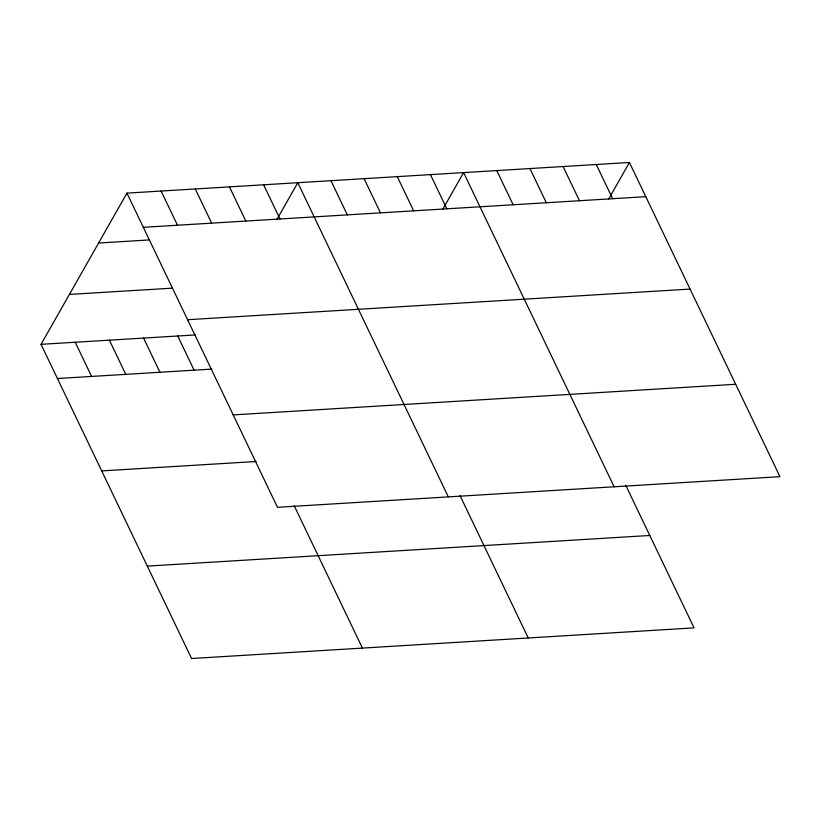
<?xml version="1.0" encoding="UTF-8"?>
<svg xmlns="http://www.w3.org/2000/svg" width="821" height="821" viewBox="0 0 821 821"><rect width="100%" height="100%" fill="white"/><g stroke="black" fill="none" stroke-linecap="round" stroke-linejoin="round"><path stroke-width="1.23" d="M625.9 485.611L694.053 627.87L191.58 658.514L41.05 344.327L126.947 193.13L629.42 162.486L779.95 476.673L277.477 507.306L126.947 193.13M276.831 219.587L297.787 182.714L448.317 496.89M442.652 209.478L463.608 172.605L614.129 486.781M608.474 199.37L629.42 162.486M143.326 227.314L645.799 196.681M98.602 243.026L149.217 239.937M69.395 294.431L171.897 288.181M187.588 319.708L690.071 289.074M41.05 344.327L195.439 334.917M57.429 378.522L211.818 369.101M233.205 414.903L735.678 384.269M101.701 470.915L256.09 461.505M147.308 566.11L649.791 535.477M596.262 164.508L612.64 198.703M563.093 166.53L579.472 200.724M529.935 168.551L546.314 202.746M496.767 170.583L513.146 204.768M430.44 174.627L446.819 208.811M397.282 176.648L413.661 210.833M364.114 178.67L380.492 212.855M330.945 180.692L347.324 214.876M460.078 495.72L528.242 637.989M263.613 184.797L279.992 218.981M229.449 186.88L245.828 221.065M195.285 188.963L211.664 223.148M161.111 191.047L177.49 225.231M294.257 505.828L362.42 648.097M177.726 335.994L194.105 370.189M143.552 338.078L159.931 372.272M109.388 340.161L125.767 374.355M75.214 342.244L91.593 376.439"/></g></svg>
